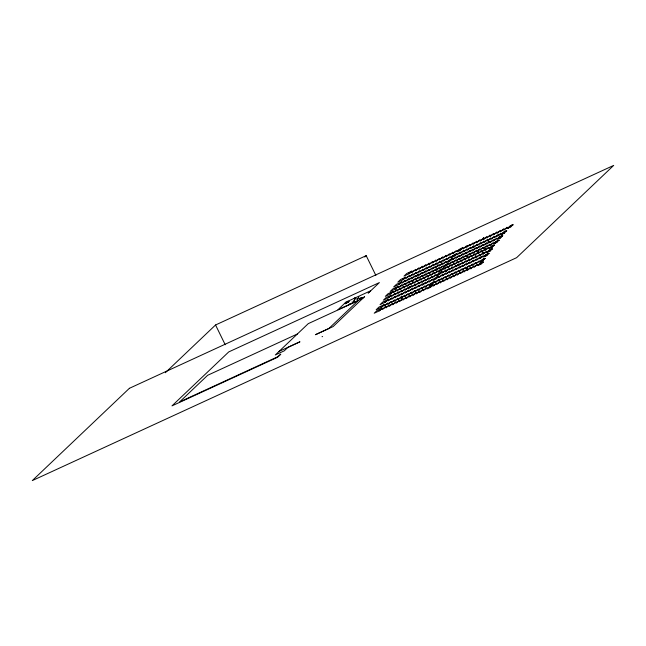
<?xml version="1.0" encoding="UTF-8"?>
<svg xmlns="http://www.w3.org/2000/svg" width="646" height="646" viewBox="0 0 646 646"><rect width="100%" height="100%" fill="white"/><g stroke="black" fill="none" stroke-linecap="round" stroke-linejoin="round"><path stroke-width="0.97" d="M427.636 273.565L427.951 273.42M481.641 239.755L481.956 239.609M481.294 257.471L481.23 256.664M346.813 302.772L345.19 303.773M345.868 303.281L345.998 303.192C345.424 303.822 345.739 303.24 345.562 303.612L346.975 302.708L345.521 303.515C345.319 303.66 348.065 301.844 345.755 303.127M347.661 302.538L348.42 301.916L347.338 302.619L348.396 301.916L347.984 302.239M361.921 297.943L362.551 297.628M414.926 290.942L414.724 291.096M483.757 238.059L483.741 238.463M414.635 291.08L415.023 291.693L414.974 291.249M415.063 291.661L415.208 290.942M433.393 268.017L433.708 267.872M439.038 279.363L439.458 280.122L439.45 279.581M447.969 267.218L448.001 266.733M467.244 246.465L467.098 245.738M467.559 246.32L467.502 245.738M483.515 238.422L483.878 238.834L483.531 238.011M483.862 238.85L484.024 238.108M348.509 301.593L348.097 301.367L348.969 301.634M438.796 276.246C431.778 278.491 430.511 284.224 438.771 276.278L436.107 278.806M442.098 271.805C434.613 274.51 434.419 279.468 442.074 271.837L439.401 274.364M444.052 267.961C437.011 270.238 435.703 275.987 444.028 267.993L441.363 270.529M452.442 258.553L449.148 260.055L446.378 262.664L449.681 261.17L452.442 258.553L449.745 261.113M456.577 253.773C449.333 256.284 448.679 261.573 456.552 253.805L453.88 256.333M348.242 301.512L347.871 301.27C349.082 301.803 348.501 301.197 348.638 301.658M348.727 301.504L349.05 301.432M401.473 296.885L401.344 296.28M417.93 275.398L417.8 274.8M419.44 292.388L419.173 291.556M423.372 284.66L423.106 283.828M423.784 284.474L423.655 283.869M440.338 279.67L439.781 279.581M488.578 242.032L488.311 241.2M348.428 301.997L347.322 302.643M485.041 248.387L485.049 249.243M354.525 298.105L354.937 298.145M354.339 298.202L354.702 298.622L355.066 298.089M346.636 302.756L345.489 303.426M346.401 303.071L346.805 302.611L346.321 302.78M347.443 302.352L348.339 302.013M359.337 299.066C362.907 297.241 358.409 299.671 360.298 298.533M359.822 299.033L360.856 298.056M362.075 297.717L362.64 297.418L361.566 297.919M354.509 300.899L354.113 301.214M345.408 303.394L345.82 303.24M348.388 302.11L347.548 302.514M361.978 297.766L362.471 297.443L361.808 297.992M357.739 298.46L357.262 298.961M345.222 302.909L345.683 302.691M359.644 299.017L360.985 298.177M360.872 298.347L359.992 298.509L361.017 298.032M345.981 303.297L345.255 303.58L345.933 303.265M359.822 298.936L359.329 298.993L359.992 298.509M412.342 281.947L412.503 282.633L412.374 282.036M435.84 269.479L436.462 268.962M494.198 243.639L496.096 241.321M345.876 302.425L346.272 302.078M393.196 291.386L388.076 293.712L385.315 296.344L390.434 293.987L393.196 291.386L390.523 293.922M384.047 304.775L381.285 307.367L376.166 309.725L378.927 307.092L384.055 304.734L381.374 307.31M387.947 299.671L382.82 301.989L380.058 304.621L385.178 302.263L387.947 299.631L385.266 302.207M391.242 295.23L388.48 297.822L383.353 300.18L386.122 297.556L391.242 295.198L388.617 297.725M382.125 308.271L379.363 310.863L374.22 313.205L377.006 310.589L382.125 308.231L379.452 310.799M398.073 286.509L395.304 289.101L390.168 291.451L392.946 288.827L398.073 286.469L395.392 289.037M401.586 281.979L396.466 284.305L393.68 286.921L398.824 284.571L401.586 281.979L398.913 284.515M405.72 277.199L402.951 279.791L397.831 282.149L400.601 279.516L405.72 277.158L403.047 279.734M411.906 271.15L409.144 273.743L404.016 276.1L406.786 273.468L411.914 271.11L409.233 273.686M491.969 246.982L494.198 245.117L493.471 245.319M482.82 260.362L484.791 258.529M500.359 237.833L502.588 235.709M506.722 230.929L506.254 231.026M480.559 264.319L483.127 262.001L482.102 262.316M347.903 302.401L347.346 302.441L348.267 302.239M350.132 303.652L349.559 303.951M354.63 300.237L354.056 300.535M353.677 302.021L353.104 302.32M346.288 302.958L345.909 303.459M448.897 263.108C441.654 265.587 441.057 270.876 448.897 263.108L446.233 265.643M462.738 247.757C455.511 250.228 455.002 255.436 462.738 247.757L460.073 250.285M434.879 281.381C427.652 283.852 427.143 289.061 434.879 281.381L432.214 283.909M432.957 284.87L429.687 286.34L426.917 288.948L430.212 287.454L432.965 284.813L430.284 287.405M362.325 297.725L362.64 297.418M457.392 265.288L457.675 264.828M165.336 372.718L215.546 324.986L366.185 255.655L375.859 275.406M364.74 257.027L366.185 255.655M297.362 333.998L207.641 375.294L179.636 401.917L277.941 356.665L280.784 354.153L277.425 357.335L171.981 405.874L228.741 351.917L379.38 282.585L368.503 292.921L368.131 293.098L370.489 290.853L345.925 302.158L337.931 309.757L362.495 298.444L364.635 296.603L333.102 326.577L315.418 334.717L328.895 328.467L358.11 300.697L308.255 323.646L275.317 354.953L284.272 350.835L287.906 347.378L299.97 341.782L279.04 351.416M322.039 336.719L322.62 336.542M408.837 273.185L409.273 273.048M398.517 284.014L398.945 283.877M390.127 293.429L390.564 293.292M412.406 272.337L415.548 269.35M406.213 278.386L409.362 275.398M402.087 283.166L405.228 280.178M415.79 270.771L418.939 267.783M388.173 297.265L388.601 297.136M409.604 276.819L412.746 273.831M398.566 287.688L401.707 284.7M393.697 292.573L396.838 289.586M405.47 281.608L408.619 278.62M384.871 301.706L385.307 301.569M419.181 269.212L422.331 266.225M412.996 275.261L416.137 272.273M401.957 286.13L405.099 283.142M397.088 291.015L400.229 288.027M408.861 280.041L412.003 277.053M391.734 296.417L394.884 293.429M380.978 306.81L381.415 306.672M422.573 267.654L425.714 264.666M416.387 273.702L419.529 270.714M405.349 284.571L408.49 281.583M388.44 300.858L391.581 297.871M400.472 289.456L403.621 286.469M412.253 278.483L415.394 275.495M395.126 294.859L398.267 291.871M379.057 310.306L379.485 310.169M425.964 266.095L429.106 263.108M419.771 272.144L422.92 269.156M384.548 305.954L387.689 302.966M408.732 283.013L411.882 280.025M391.831 299.292L394.972 296.304M403.863 287.898L407.004 284.902M416.597 276.359L416.985 275.382M415.644 276.924L418.786 273.936M398.517 293.3L401.659 290.304M429.348 264.537L432.497 261.549M423.162 270.585L426.303 267.597M382.626 309.45L385.767 306.462M387.939 304.395L391.08 301.407M412.124 281.454L415.265 278.466M395.223 297.733L398.364 294.746M407.255 286.331L410.396 283.344M419.028 275.366L422.177 272.378M401.909 291.734L405.05 288.746M432.739 262.979L435.888 259.983M426.554 269.019L429.695 266.031M386.009 307.892L389.158 304.904M391.323 302.837L394.472 299.849M415.515 279.888L418.656 276.9M398.606 296.175L401.755 293.187M410.646 284.773L413.787 281.785M422.419 273.807L425.561 270.819M405.292 290.175L408.442 287.187M429.945 267.46L433.086 264.472M436.131 261.412L439.272 258.424M389.401 306.333L392.542 303.345M394.714 301.278L397.863 298.29M418.907 278.329L422.048 275.341M401.998 294.616L405.139 291.629M414.029 283.214L417.179 280.227M425.811 272.241L428.952 269.253M408.684 288.617L411.825 285.629M433.329 265.902L436.478 262.914M439.522 259.853L442.663 256.866M392.792 304.775L395.933 301.787M398.106 299.72L401.247 296.732M422.29 276.771L425.439 273.783M405.389 293.058L408.53 290.07M417.421 281.656L420.562 278.668M429.194 270.682L432.344 267.694M412.075 287.058L415.217 284.07M442.906 258.295L446.055 255.307M436.72 264.343L439.861 261.355M396.176 303.208L399.325 300.22M401.497 298.161L404.638 295.165M425.682 275.212L428.823 272.224M408.773 291.491L411.922 288.504M420.812 280.098L423.954 277.102M415.467 285.5L418.608 282.504M432.586 269.124L435.735 266.136M441.436 261.202L441.057 262.179M446.297 256.737L449.438 253.749M440.112 262.785L443.253 259.797M399.567 301.65L402.716 298.662M404.88 296.595L408.03 293.607M429.073 273.654L432.214 270.666M412.164 289.933L415.313 286.945M424.204 278.531L427.345 275.543M418.85 283.933L422 280.945M435.977 267.565L439.118 264.577M449.689 255.178L452.83 252.182M443.503 261.226L446.644 258.23M402.959 300.091L406.1 297.103M408.272 295.036L411.421 292.049M432.465 272.087L435.606 269.099M415.556 288.374L418.697 285.387M427.587 276.973L430.737 273.985M422.242 282.375L425.383 279.387M439.369 266.007L442.51 263.019M453.08 253.612L456.221 250.624M446.887 259.66L450.036 256.672M406.35 298.533L409.491 295.545M411.663 293.478L414.805 290.49M435.848 270.529L438.997 267.541M418.947 286.816L422.088 283.828M430.979 275.414L434.12 272.426M425.633 280.816L428.774 277.828M442.752 264.44L445.902 261.452M458.918 250.123L459.354 249.986M409.734 296.974L412.883 293.987M415.055 291.919L418.196 288.932M439.24 268.97L442.381 265.982M422.331 285.257L425.48 282.27M434.37 273.856L437.512 270.868M429.025 279.258L432.166 276.27M448.599 260.952L449.035 260.814M413.125 295.408L416.266 292.42M418.438 290.361L421.588 287.365M425.722 283.699L428.863 280.703M432.408 277.699L435.557 274.712M440.209 270.367L440.645 270.23M463.247 248.936L466.388 245.948M457.053 254.984L460.202 251.997M416.517 293.849L419.658 290.861M421.83 288.794L424.971 285.807M429.114 282.132L432.255 279.145M452.927 259.765L456.068 256.777M438.254 274.203L438.691 274.074M466.638 247.378L469.779 244.39M460.445 253.426L463.594 250.43M419.908 292.291L423.049 289.303M425.221 287.236L428.363 284.248M449.406 264.287L452.555 261.299M444.537 269.172L447.678 266.184M434.96 278.644L435.388 278.507M456.31 258.206L459.459 255.218M447.904 266.911L448.502 266.346M470.022 245.811L473.171 242.823M463.836 251.859L466.977 248.871M423.292 290.732L426.441 287.745M452.798 262.728L455.939 259.74M447.928 267.614L451.07 264.626M431.06 283.747L431.496 283.61M442.575 273.016L445.724 270.028M459.702 256.64L462.843 253.652M473.413 244.253L476.554 241.265M467.228 250.301L470.369 247.313M445.95 270.755L446.539 270.19M456.189 261.17L459.33 258.182M439.28 277.457L442.421 274.469M451.312 266.055L454.461 263.067M429.138 287.244L429.574 287.107M445.966 271.457L449.115 268.47M463.093 255.081L466.234 252.093M476.805 242.694L479.946 239.706M470.611 248.742L473.76 245.755M435.388 282.56L438.529 279.573M459.572 259.611L462.722 256.624M442.672 275.899L445.813 272.903M454.703 264.497L457.853 261.509M466.485 253.523L469.626 250.535M449.358 269.899L452.499 266.911M480.196 241.136L483.337 238.148M474.002 247.184L477.144 244.196M433.466 286.049L436.607 283.061M438.779 280.994L441.921 278.006M462.964 258.053L466.105 255.065M446.063 274.332L449.204 271.344M458.095 262.93L461.236 259.942M469.868 251.964L473.017 248.976M452.749 268.332L455.89 265.345M483.579 239.577L486.729 236.589M477.394 245.625L480.535 242.638M436.849 284.49L439.999 281.503M442.171 279.435L445.312 276.448M466.355 256.486L469.497 253.498M449.446 272.774L452.596 269.786M461.486 261.372L464.627 258.384M473.26 250.406L476.401 247.418M456.133 266.774L459.282 263.786M486.971 238.011L490.112 235.023M480.785 244.059L483.927 241.071M445.554 277.877L448.704 274.889M440.241 282.932L443.382 279.944M467.567 257.592L467.712 256.842M469.747 254.928L472.888 251.94M452.838 271.215L455.979 268.227M464.87 259.813L468.019 256.825M476.651 248.847L479.792 245.851M459.524 265.215L462.673 262.228M490.362 236.452L493.504 233.464M484.169 242.5L487.318 239.513M443.632 281.373L446.774 278.386M448.946 276.318L452.087 273.331M473.13 253.369L476.28 250.382M456.229 269.657L459.371 266.669M468.261 258.255L471.41 255.267M480.043 247.281L483.184 244.293M462.916 263.657L466.057 260.669M493.746 234.894L496.895 231.906M487.56 240.942L490.702 237.954M447.024 279.807L450.165 276.819M452.337 274.76L455.478 271.772M476.522 251.811L479.663 248.823M459.621 268.098L462.762 265.11M471.653 256.696L474.794 253.708M483.426 245.722L486.575 242.735M466.307 262.098L469.448 259.111M497.137 233.335L500.287 230.347M490.952 239.383L494.093 236.396M450.407 278.248L453.557 275.261M455.729 273.193L458.87 270.206M479.913 250.252L483.055 247.265M463.004 266.532L466.154 263.544M475.044 255.13L478.185 252.142M486.818 244.164L489.959 241.176M469.69 260.532L472.84 257.544M500.529 231.777L503.67 228.789M494.343 237.825L497.485 234.837M453.799 276.69L456.94 273.702M459.112 271.635L462.261 268.647M475.432 256.922L475.577 256.171M483.305 248.686L486.446 245.698M466.396 264.973L469.537 261.985M478.428 253.571L481.577 250.583M490.209 242.605L493.35 239.618M473.082 258.973L476.223 255.986M497.727 236.258L500.876 233.271M503.92 230.21L507.062 227.222M457.19 275.131L460.332 272.144M462.504 270.076L465.645 267.089M486.688 247.127L489.838 244.14M469.787 263.415L472.929 260.427M481.819 252.013L484.96 249.025M493.592 241.047L496.742 238.051M476.473 257.415L479.615 254.427M510.461 225.89L507.538 228.45L508.249 228.2M460.574 273.573L463.723 270.585M465.895 268.518L469.036 265.53M490.08 245.569L493.221 242.581M509.896 226.673L510.332 226.536M473.179 261.856L476.32 258.868M485.211 250.454L488.352 247.466M479.865 255.856L483.006 252.869M499.576 237.502L500.012 237.365M513.053 224.848L510.679 226.738M463.965 272.006L467.115 269.019M469.279 266.959L472.428 263.972M476.562 260.298L479.712 257.31M491.751 246.126L489.167 248.581M483.248 254.298L486.398 251.31M491.186 246.909L491.622 246.772M467.357 270.448L470.498 267.46M472.67 265.393L475.819 262.405M479.954 258.731L483.095 255.743M489.232 250.753L489.668 250.616M470.748 268.889L473.889 265.902M476.062 263.834L479.203 260.847M486.301 254.516L483.701 256.648M489.87 251.173L492.438 248.871L491.977 248.985M485.929 255.194L486.365 255.057M474.132 267.331L477.281 264.343M482.409 259.619L479.687 262.074L480.39 261.824M486.721 255.517L489.087 253.369M482.037 260.29L482.473 260.16M480.333 263.205L477.79 265.522L478.258 265.401M480.115 263.786L480.551 263.649M355.114 299.421L354.533 299.736M358.667 297.79L358.094 298.097M415.338 291.548L414.893 291.08M484.153 238.721L483.765 238.108M445.869 271.32L446.039 270.577M439.458 280.122L439.643 279.363M345.545 303.555L345.117 303.572L345.594 303.459M345.836 303.362L346.127 302.877M352.514 301.948L351.965 302.094M509.839 226.245L510.267 225.995M503.928 232.14L501.692 234.385M510.962 226.843L509.872 227.473M504.768 232.891L504.155 233.254M499.519 237.074L500.133 236.719M491.13 246.489L491.558 246.239M497.121 242.202L496.499 242.557M491.977 247.24L494.392 245.028L493.73 245.214M489.676 251.286L490.29 250.923M486.995 255.364L486.567 255.614M481.981 259.87L482.602 259.506M480.059 263.366L480.479 263.116M496.112 241.523L496.621 241.241M482.998 260.548L482.481 260.831M480.753 264.206L483.321 261.905L482.869 262.018M357.488 298.686L357.068 298.783M500.02 238.035L502.782 235.62L502.12 235.806M500.351 237.865L499.786 238.156M491.969 247.281L491.404 247.563M486.495 254.403L483.579 256.971L484.282 256.72M510.356 225.914L511.228 225.478M504.171 231.962L505.043 231.526M500.036 236.751L500.908 236.307M496.604 242.533L494.319 243.615M491.646 246.158L492.527 245.714M491.735 247.41L490.855 247.854M489.692 250.002L490.564 249.558M490.023 249.849L486.874 252.529L487.577 252.279M482.497 259.539L483.071 259.24M480.576 263.035L481.448 262.591M480.656 264.287L479.784 264.731M448.526 266.58L448.631 267.186L448.171 266.54M446.548 270.432L446.588 271.021M416.048 293.082L416.032 292.485M347.645 302.247L348.057 302.223M503.977 233.368L501.716 234.409M499.842 238.148L499.245 238.447M489.498 251.399L488.901 251.698M486.664 254.29L487.27 253.999M485.606 256.131L486.204 255.84M473.066 246.837L473.227 246.465L473.381 247.281M498.308 234.522L499.019 234.191L499.043 234.781M455.293 269.309L455.608 269.753M510.938 225.64L511.608 225.301M497.396 240.837L494.045 243.695M497.097 240.99L497.767 240.659M486.971 254.161L488.328 253.523M484.476 256.656L485.897 255.977M481.714 261.234L485.243 258.408L484.33 258.699M410.59 272.402L458.038 250.559M461.43 249.001L508.878 227.158M355.098 298.71L354.266 298.783M358.982 296.918L358.393 297.112M508.434 228.135L509.516 227.376M358.11 298.727L357.666 298.872M353.556 301.012L354 300.866M357.609 299.203L357.165 299.348M505.778 231.187L504.906 231.373M404.396 278.45L451.853 256.607M455.236 255.049L502.693 233.206M353.984 301.763L353.54 301.908M501.288 236.137L500.771 236.153M400.262 283.231L447.718 261.388M451.11 259.829L498.559 237.986M497.832 239.093L499.197 238.213M396.749 287.761L444.198 265.918M447.589 264.359L495.038 242.516M494.069 243.72L495.676 242.735M467.543 257.003L467.962 256.817L467.987 257.407M493.261 245.383L492.389 245.569M391.88 292.638L439.328 270.803M442.72 269.237L490.169 247.402M489.733 248.371L490.807 247.62M475.254 256.107L475.852 256.737M490.944 249.388L490.427 249.404M389.918 296.482L437.374 274.639M440.758 273.08L488.215 251.237M487.77 252.215L488.852 251.464M386.623 300.923L434.072 279.08M437.463 277.522L484.912 255.679M483.749 258.925L483.24 258.949M382.731 306.026L430.179 284.183M433.571 282.625L481.02 260.782M480.584 261.759L481.658 261M481.827 262.421L481.31 262.446M380.801 309.515L428.258 287.68M431.649 286.113L479.098 264.279M478.654 265.248L479.736 264.497M511.971 225.139L511.47 225.155M501.643 235.976L501.151 235.984M498.131 240.498L497.63 240.506M491.299 249.227L490.807 249.235M484.112 258.763L483.612 258.78M511.89 225.204L512.294 225.002M505.697 231.252L506.109 231.05M501.474 235.838L502.168 235.532M501.562 236.032L501.974 235.83M498.05 240.554L498.462 240.36M493.181 245.44L493.584 245.246M491.218 249.283L491.63 249.081M487.924 253.725L488.804 253.264M484.032 258.82L484.726 258.513M502.055 234.248L501.53 234.474M478.46 265.312L477.878 265.24M506.012 230.856L506.698 230.622M482.796 262.01L481.69 262.268M512.44 224.978L512.981 224.768M498.599 240.328L498.962 240.215M491.776 249.057L492.107 248.831M488.473 253.498L488.949 253.402M357.109 298.88L356.754 298.961M512.649 224.905L512.771 224.743M498.809 240.255L499.269 240.142L496.839 242.097M360.726 298.395L360.46 298.395M360.153 298.484L359.992 298.581M345.933 303.063L345.949 303.127M497.557 239.165L499.616 236.799M359.329 298.993L359.757 299.05M506.609 230.913L504.486 232.786M345.82 303.095L346.199 303.079M354.864 298.815L354.363 298.694M498.631 234.966L498.591 234.385M488.901 241.83L488.861 241.241M473.801 247.095L473.752 246.506M485.461 249.049L485.421 248.468M478.629 252.11L478.589 251.52M483.507 252.893L483.466 252.303M478.218 252.295L478.177 251.714M483.095 253.087L482.917 252.263M480.85 257.439L480.81 256.858M441.468 261.985L441.428 261.396M458.256 265.207L458.216 264.618M457.844 265.401L457.667 264.577M467.559 268.986L467.518 268.397M467.147 269.172L466.969 268.356M448.962 266.984L448.922 266.394M437.81 265.732L437.77 265.151M437.399 265.926L437.221 265.102M456.019 269.568L455.979 268.978M447 270.827L446.959 270.238M436.535 269.64L436.494 269.051M436.115 269.834L436.074 269.245M417.429 275.576L417.381 274.986M417.017 276.173L416.977 275.584M410.048 287.058L410.008 286.469M409.637 287.244L409.459 286.428M419.763 292.186L419.722 291.596M416.46 292.888L416.42 292.299M401.796 296.684L401.755 296.094M401.755 299.308L401.715 298.718M401.344 299.494L401.166 298.678M439.773 279.976L439.24 279.363M503.743 232.019L501.474 234.175M503.331 233.424L502.2 233.949M489.264 250.05L486.995 252.206M215.546 324.986L225.22 344.738M129.394 388.311L32.3 480.6L516.606 257.689L613.7 165.4L129.394 388.311M402.652 279.233L403.209 278.975L402.652 279.233M394.997 288.544L395.562 288.286L394.997 288.544M452.733 256.171L453.298 255.913L452.733 256.171M445.086 265.482L445.651 265.223L445.086 265.482M503.71 232.721L504.276 232.455L503.71 232.721M496.055 242.024L496.621 241.765L496.055 242.024"/></g></svg>
